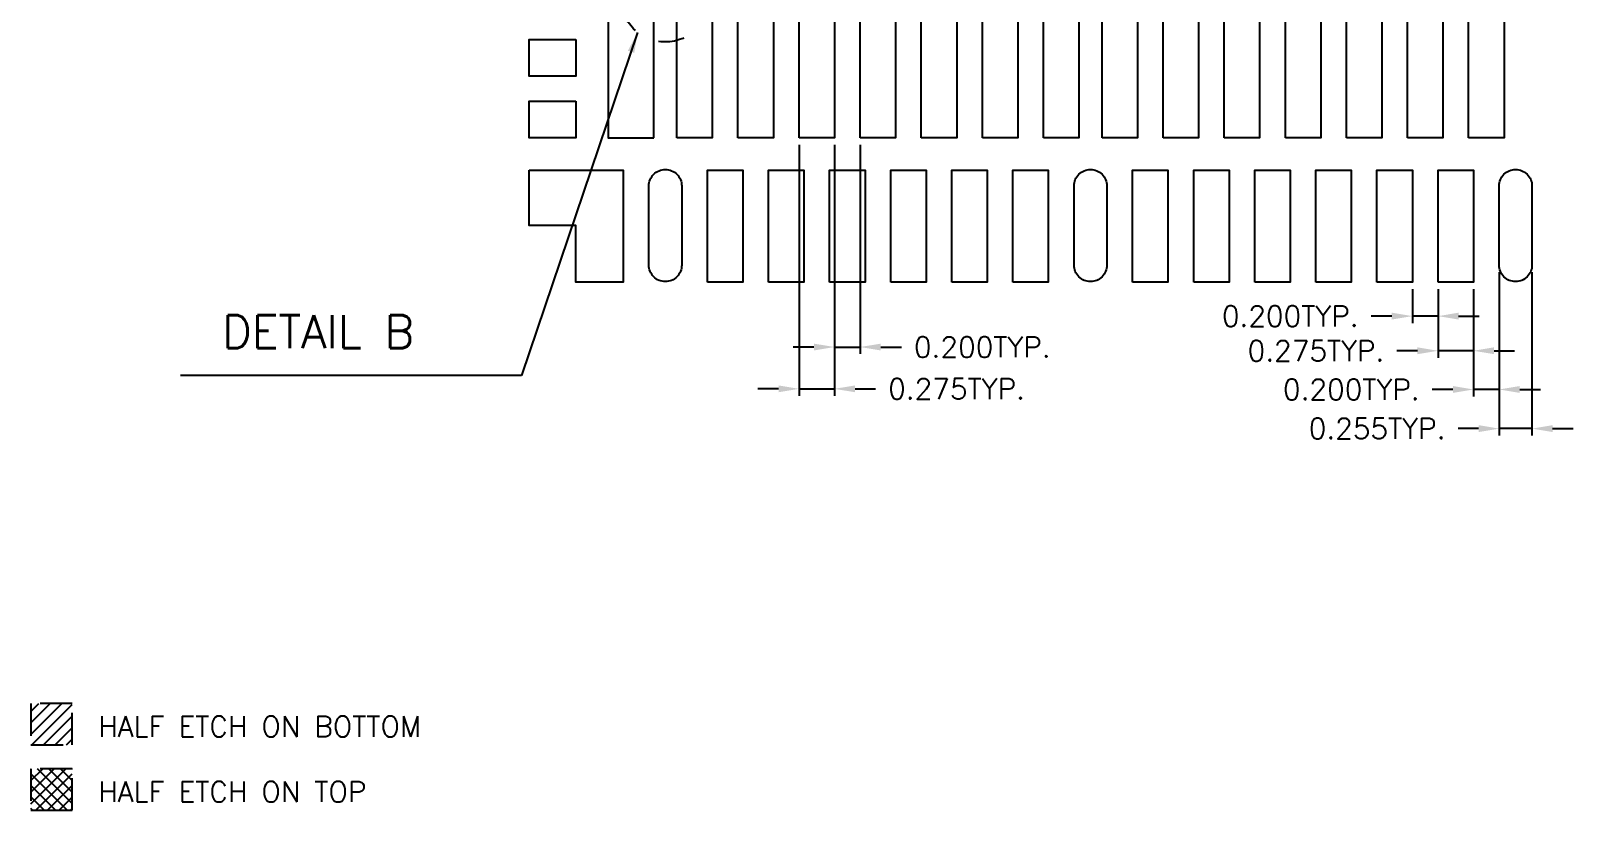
# Model space of a CAD drawing. Header units: millimetres. Extents: x 494.6 to 506.9, y 72.1 to 80.4.
# Drawn here: x 494.57 to 500.56, y 72.06 to 75.09 of the extents above; entities that cross this region are included whole.
import ezdxf
from ezdxf.enums import TextEntityAlignment as Align

# ---------------------------------------------------------------- set-up
doc = ezdxf.new("R2010")
doc.units = ezdxf.units.MM
doc.header["$LTSCALE"] = 0.5
doc.header["$PDMODE"] = 98
doc.linetypes.add('HIDDEN', pattern=[0.375, 0.25, -0.125])
for name, color, linetype in [('1', 7, 'HIDDEN'), ('1D', 4, 'Continuous'), ('BTM', 7, 'HIDDEN'), ('DIM', 3, 'Continuous'), ('HEB', 4, 'Continuous'), ('HET', 6, 'Continuous')]:
    doc.layers.add(name, color=color, linetype=linetype)
doc.styles.add('SIMPLEX', font='simplex.shx', dxfattribs={"bigfont": 'AllInOneBig.shx'})
doc.dimstyles.new('Standard3', dxfattribs={"dimtxt": 0.08, "dimasz": 0.08, "dimexe": 0.027, "dimexo": 0.027, "dimgap": 0.027, "dimtad": 1, "dimdec": 3, "dimlfac": 2, "dimrnd": 0.0005, "dimzin": 1, "dimtxsty": 'SIMPLEX', "dimcen": 0.1905, "dimclrd": 256, "dimclre": 256, "dimclrt": 256, "dimazin": 3, "dimtp": 0.03, "dimtm": 0.03, "dimtfac": 0.8, "dimtdec": 3, "dimtmove": 0, "dimatfit": 3, "dimfxl": 0.05, "dimlwd": -1, "dimlwe": -1})

# ---------------------------------------------------------------- blocks, each defined once
blk = doc.blocks.new('*D282')
at = {"layer": 'Defpoints', "color": 0, "ltscale": 0.1, "transparency": 16777216}
for p in [(497.5546, 74.6724), (497.6921, 74.6724), (497.6921, 73.6968)]:
    blk.add_point(p, dxfattribs=at)
at = {"layer": 'DIM', "ltscale": 0.1, "transparency": 16777216}
for p, q in [((497.5546, 74.6454), (497.5546, 73.6698)), ((497.6921, 74.6454), (497.6921, 73.6698)), ((497.4746, 73.6968), (497.3946, 73.6968)), ((497.5546, 73.6968), (497.6921, 73.6968)), ((497.7721, 73.6968), (497.8521, 73.6968))]:
    blk.add_line(p, q, dxfattribs=at)
for points in [[(497.4746, 73.7101), (497.4746, 73.6835), (497.5546, 73.6968)], [(497.7721, 73.7101), (497.7721, 73.6835), (497.6921, 73.6968)]]:
    blk.add_solid(points, dxfattribs=at)
at = {"layer": 'DIM', "ltscale": 0.1, "transparency": 16777216, "insert": (498.1667, 73.6968), "char_height": 0.08, "attachment_point": 5, "style": 'SIMPLEX'}
blk.add_mtext('\\A1;0.275TYP.', dxfattribs=at)
blk = doc.blocks.new('*D283')
at = {"layer": 'Defpoints', "color": 0, "ltscale": 0.1, "transparency": 16777216}
for p in [(497.6921, 74.6724), (497.7921, 74.6724), (497.7921, 73.8593)]:
    blk.add_point(p, dxfattribs=at)
at = {"layer": 'DIM', "ltscale": 0.1, "transparency": 16777216}
for p, q in [((497.6921, 74.6454), (497.6921, 73.8323)), ((497.7921, 74.6454), (497.7921, 73.8323)), ((497.6121, 73.8593), (497.5321, 73.8593)), ((497.6921, 73.8593), (497.7921, 73.8593)), ((497.8721, 73.8593), (497.9521, 73.8593))]:
    blk.add_line(p, q, dxfattribs=at)
for points in [[(497.6121, 73.8726), (497.6121, 73.8459), (497.6921, 73.8593)], [(497.8721, 73.8726), (497.8721, 73.8459), (497.7921, 73.8593)]]:
    blk.add_solid(points, dxfattribs=at)
at = {"layer": 'DIM', "ltscale": 0.1, "transparency": 16777216, "insert": (498.2667, 73.8593), "char_height": 0.08, "attachment_point": 5, "style": 'SIMPLEX'}
blk.add_mtext('\\A1;0.200TYP.', dxfattribs=at)
blk = doc.blocks.new('*D284')
at = {"layer": 'Defpoints', "color": 0, "ltscale": 0.1, "transparency": 16777216}
for p in [(500.2758, 74.1774), (500.4033, 74.1774), (500.2758, 73.5421)]:
    blk.add_point(p, dxfattribs=at)
at = {"layer": 'DIM', "ltscale": 0.1, "transparency": 16777216}
for p, q in [((500.2758, 74.1504), (500.2758, 73.5151)), ((500.4033, 74.1504), (500.4033, 73.5151)), ((500.1958, 73.5421), (500.1158, 73.5421)), ((500.4033, 73.5421), (500.2758, 73.5421)), ((500.4833, 73.5421), (500.5633, 73.5421))]:
    blk.add_line(p, q, dxfattribs=at)
for points in [[(500.1958, 73.5555), (500.1958, 73.5288), (500.2758, 73.5421)], [(500.4833, 73.5555), (500.4833, 73.5288), (500.4033, 73.5421)]]:
    blk.add_solid(points, dxfattribs=at)
at = {"layer": 'DIM', "ltscale": 0.1, "transparency": 16777216, "insert": (499.8012, 73.5421), "char_height": 0.08, "attachment_point": 5, "style": 'SIMPLEX'}
blk.add_mtext('\\A1;0.255TYP.', dxfattribs=at)
blk = doc.blocks.new('*D285')
at = {"layer": 'Defpoints', "color": 0, "ltscale": 0.1, "transparency": 16777216}
for p in [(500.2758, 74.1774), (500.1758, 74.1112), (500.1758, 73.6943)]:
    blk.add_point(p, dxfattribs=at)
at = {"layer": 'DIM', "ltscale": 0.1, "transparency": 16777216}
for p, q in [((500.2758, 74.1504), (500.2758, 73.6673)), ((500.1758, 74.0842), (500.1758, 73.6673)), ((500.0958, 73.6943), (500.0158, 73.6943)), ((500.2758, 73.6943), (500.1758, 73.6943)), ((500.3558, 73.6943), (500.4358, 73.6943))]:
    blk.add_line(p, q, dxfattribs=at)
for points in [[(500.0958, 73.7076), (500.0958, 73.681), (500.1758, 73.6943)], [(500.3558, 73.7076), (500.3558, 73.681), (500.2758, 73.6943)]]:
    blk.add_solid(points, dxfattribs=at)
at = {"layer": 'DIM', "ltscale": 0.1, "transparency": 16777216, "insert": (499.7012, 73.6943), "char_height": 0.08, "attachment_point": 5, "style": 'SIMPLEX'}
blk.add_mtext('\\A1;0.200TYP.', dxfattribs=at)
blk = doc.blocks.new('*D286')
at = {"layer": 'Defpoints', "color": 0, "ltscale": 0.1, "transparency": 16777216}
for p in [(500.0383, 74.1112), (500.1758, 74.1112), (500.0383, 73.8448)]:
    blk.add_point(p, dxfattribs=at)
at = {"layer": 'DIM', "ltscale": 0.1, "transparency": 16777216}
for p, q in [((500.0383, 74.0842), (500.0383, 73.8178)), ((500.1758, 74.0842), (500.1758, 73.8178)), ((499.9583, 73.8448), (499.8783, 73.8448)), ((500.1758, 73.8448), (500.0383, 73.8448)), ((500.2558, 73.8448), (500.3358, 73.8448))]:
    blk.add_line(p, q, dxfattribs=at)
for points in [[(499.9583, 73.8581), (499.9583, 73.8315), (500.0383, 73.8448)], [(500.2558, 73.8581), (500.2558, 73.8315), (500.1758, 73.8448)]]:
    blk.add_solid(points, dxfattribs=at)
at = {"layer": 'DIM', "ltscale": 0.1, "transparency": 16777216, "insert": (499.5637, 73.8448), "char_height": 0.08, "attachment_point": 5, "style": 'SIMPLEX'}
blk.add_mtext('\\A1;0.275TYP.', dxfattribs=at)
blk = doc.blocks.new('*D287')
at = {"layer": 'Defpoints', "color": 0, "ltscale": 0.1, "transparency": 16777216}
for p in [(499.9383, 74.1112), (500.0383, 74.1112), (499.9383, 73.9795)]:
    blk.add_point(p, dxfattribs=at)
at = {"layer": 'DIM', "ltscale": 0.1, "transparency": 16777216}
for p, q in [((499.9383, 74.0842), (499.9383, 73.9525)), ((500.0383, 74.0842), (500.0383, 73.9525)), ((499.8583, 73.9795), (499.7783, 73.9795)), ((500.0383, 73.9795), (499.9383, 73.9795)), ((500.1183, 73.9795), (500.1983, 73.9795))]:
    blk.add_line(p, q, dxfattribs=at)
for points in [[(499.8583, 73.9929), (499.8583, 73.9662), (499.9383, 73.9795)], [(500.1183, 73.9929), (500.1183, 73.9662), (500.0383, 73.9795)]]:
    blk.add_solid(points, dxfattribs=at)
at = {"layer": 'DIM', "ltscale": 0.1, "transparency": 16777216, "insert": (499.4637, 73.9795), "char_height": 0.08, "attachment_point": 5, "style": 'SIMPLEX'}
blk.add_mtext('\\A1;0.200TYP.', dxfattribs=at)

msp = doc.modelspace()

# ---------------------------------------------------------------- hatches: boundary and pattern name
at = {"layer": 'HEB'}
h = msp.add_hatch(dxfattribs=at)
h.set_pattern_fill('ANSI31', color=256, scale=0.01, angle=360, style=0)
h.set_pattern_definition([(45, (519.03034, 77.058187), (-0.02245064, 0.02245064), [])])
h.paths.add_polyline_path([(494.72921, 72.31223), (494.72921, 72.47303), (494.56841, 72.47303), (494.56841, 72.31223)])
at = {"layer": 'HET'}
h = msp.add_hatch(dxfattribs=at)
h.set_pattern_fill('ANSI37', color=256, scale=0.01, style=0)
h.set_pattern_definition([(45, (519.03034, 77.058187), (-0.02245064, 0.02245064), []), (135, (519.03034, 77.058187), (-0.02245064, -0.02245064), [])])
h.paths.add_polyline_path([(494.72921, 72.05844), (494.72921, 72.21924), (494.56841, 72.21924), (494.56841, 72.05844)])

# ---------------------------------------------------------------- linework, layer by layer
at = {"color": 0, "ltscale": 0.1}
msp.add_line((494.56841, 72.05844), (494.72921, 72.05844), dxfattribs=at)
at = {"ltscale": 0.3}
for points in [[(496.98958, 74.67245), (496.98958, 75.17495), (496.81208, 75.17495), (496.81208, 74.67245)], [(497.07958, 74.67245), (497.07958, 75.17495), (497.21708, 75.17495), (497.21708, 74.67245)], [(497.31708, 74.67245), (497.31708, 75.17495), (497.45458, 75.17495), (497.45458, 74.67245)], [(497.55458, 74.67245), (497.55458, 75.17495), (497.69208, 75.17495), (497.69208, 74.67245)], [(497.79208, 74.67245), (497.79208, 75.17495), (497.92958, 75.17495), (497.92958, 74.67245)], [(498.02958, 74.67245), (498.02958, 75.17495), (498.16708, 75.17495), (498.16708, 74.67245)], [(498.26708, 74.67245), (498.26708, 75.17495), (498.40458, 75.17495), (498.40458, 74.67245)], [(498.50458, 74.67245), (498.50458, 75.17495), (498.64208, 75.17495), (498.64208, 74.67245)], [(498.73208, 74.67245), (498.73208, 75.17495), (498.86958, 75.17495), (498.86958, 74.67245)], [(498.96958, 74.67245), (498.96958, 75.17495), (499.10708, 75.17495), (499.10708, 74.67245)], [(499.20708, 74.67245), (499.20708, 75.17495), (499.34458, 75.17495), (499.34458, 74.67245)], [(499.44458, 74.67245), (499.44458, 75.17495), (499.58208, 75.17495), (499.58208, 74.67245)], [(499.68208, 74.67245), (499.68208, 75.17495), (499.81958, 75.17495), (499.81958, 74.67245)], [(499.91958, 74.67245), (499.91958, 75.17495), (500.05708, 75.17495), (500.05708, 74.67245)], [(500.15708, 74.67245), (500.15708, 75.17495), (500.29458, 75.17495), (500.29458, 74.67245)], [(496.68708, 75.05495), (496.68708, 74.91245), (496.50583, 74.91245), (496.50583, 75.05495)], [(496.68708, 74.81495), (496.68708, 74.67245), (496.50583, 74.67245), (496.50583, 74.81495)], [(496.50583, 74.54745), (496.87083, 74.54745), (496.87083, 74.1112), (496.68708, 74.1112), (496.68708, 74.33182), (496.50583, 74.33182)], [(497.19833, 74.1112), (497.19833, 74.54745), (497.33583, 74.54745), (497.33583, 74.1112)], [(497.43583, 74.1112), (497.43583, 74.54745), (497.57333, 74.54745), (497.57333, 74.1112)], [(497.67333, 74.1112), (497.67333, 74.54745), (497.81083, 74.54745), (497.81083, 74.1112)], [(497.91083, 74.1112), (497.91083, 74.54745), (498.04833, 74.54745), (498.04833, 74.1112)], [(498.14833, 74.1112), (498.14833, 74.54745), (498.28583, 74.54745), (498.28583, 74.1112)], [(498.38583, 74.1112), (498.38583, 74.54745), (498.52333, 74.54745), (498.52333, 74.1112)], [(498.85083, 74.1112), (498.85083, 74.54745), (498.98833, 74.54745), (498.98833, 74.1112)], [(499.08833, 74.1112), (499.08833, 74.54745), (499.22583, 74.54745), (499.22583, 74.1112)], [(499.32583, 74.1112), (499.32583, 74.54745), (499.46333, 74.54745), (499.46333, 74.1112)], [(499.56333, 74.1112), (499.56333, 74.54745), (499.70083, 74.54745), (499.70083, 74.1112)], [(499.80083, 74.1112), (499.80083, 74.54745), (499.93833, 74.54745), (499.93833, 74.1112)], [(500.03833, 74.1112), (500.03833, 74.54745), (500.17583, 74.54745), (500.17583, 74.1112)]]:
    msp.add_lwpolyline(points, close=True, dxfattribs=at)
for points in [[(496.97083, 74.17745), (496.97083, 74.4862, -0.4142136), (497.03458, 74.54995), (497.03458, 74.54995, -0.4142136), (497.09833, 74.4862), (497.09833, 74.17745, -0.4142136), (497.03458, 74.1137), (497.03458, 74.1137, -0.4142136)], [(498.62333, 74.17745), (498.62333, 74.4862, -0.4142136), (498.68708, 74.54995), (498.68708, 74.54995, -0.4142136), (498.75083, 74.4862), (498.75083, 74.17745, -0.4142136), (498.68708, 74.1137), (498.68708, 74.1137, -0.4142136)], [(500.27583, 74.17745), (500.27583, 74.4862, -0.4142136), (500.33958, 74.54995), (500.33958, 74.54995, -0.4142136), (500.40333, 74.4862), (500.40333, 74.17745, -0.4142136), (500.33958, 74.1137), (500.33958, 74.1137, -0.4142136)]]:
    msp.add_lwpolyline(points, format="xyb", close=True, dxfattribs=at)
at = {"layer": '1'}
for p, q in [((494.72921, 72.47303), (494.56841, 72.47303)), ((494.56841, 72.47303), (494.56841, 72.31223)), ((494.72921, 72.31223), (494.72921, 72.47303)), ((494.56841, 72.31223), (494.72921, 72.31223)), ((494.72921, 72.21924), (494.56841, 72.21924)), ((494.56841, 72.21924), (494.56841, 72.05844)), ((494.72921, 72.05844), (494.72921, 72.21924))]:
    msp.add_line(p, q, dxfattribs=at)
at = {"layer": 'BTM', "ltscale": 0.3}
msp.add_circle((497.03458, 75.21995), 0.17431, dxfattribs=at)

# ---------------------------------------------------------------- texts
at = {"layer": '1D', "linetype": 'ByBlock', "style": 'SIMPLEX'}
for s, p in [('HALF ETCH ON BOTTOM', (494.83036, 72.38406)), ('HALF ETCH ON TOP', (494.83036, 72.13027))]:
    msp.add_text(s, height=0.08, dxfattribs=at).set_placement(p, align=Align.MIDDLE_LEFT)
at = {"layer": '1D', "ltscale": 0.1, "insert": (495.31167, 73.98329), "char_height": 0.128, "width": 1.2510572, "attachment_point": 1, "style": 'SIMPLEX'}
msp.add_mtext('DETAIL B', dxfattribs=at)

# ---------------------------------------------------------------- dimensions: what is measured, and where the dimension line sits
at = {"layer": 'DIM', "ltscale": 0.1}
for base, p1, p2, picture, middle in [((497.69208, 73.69681), (497.55458, 74.67245), (497.69208, 74.67245), '*D282', (498.16669, 73.69681)), ((497.79208, 73.85926), (497.69208, 74.67245), (497.79208, 74.67245), '*D283', (498.26669, 73.85926)), ((500.17583, 73.69429), (500.27583, 74.17745), (500.17583, 74.1112), '*D285', (499.70121, 73.69429)), ((500.27583, 73.54212), (500.40333, 74.17745), (500.27583, 74.17745), '*D284', (499.80121, 73.54212)), ((499.93833, 73.97953), (500.03833, 74.1112), (499.93833, 74.1112), '*D287', (499.46371, 73.97953)), ((500.03833, 73.8448), (500.17583, 74.1112), (500.03833, 74.1112), '*D286', (499.56371, 73.8448))]:
    dim = msp.add_linear_dim(base=base, p1=p1, p2=p2, text='<>TYP.', dimstyle='Standard3', dxfattribs=at)
    dim.commit()
    dim.dimension.update_dxf_attribs({"geometry": picture, "text_midpoint": middle})

# ---------------------------------------------------------------- leaders
msp.add_leader([(496.92694, 75.08284), (496.47605, 73.74835), (495.15006, 73.74835)], dimstyle='Standard3', override={"dimgap": 0.027, "dimtad": 0})

doc.saveas('drawing.dxf')
